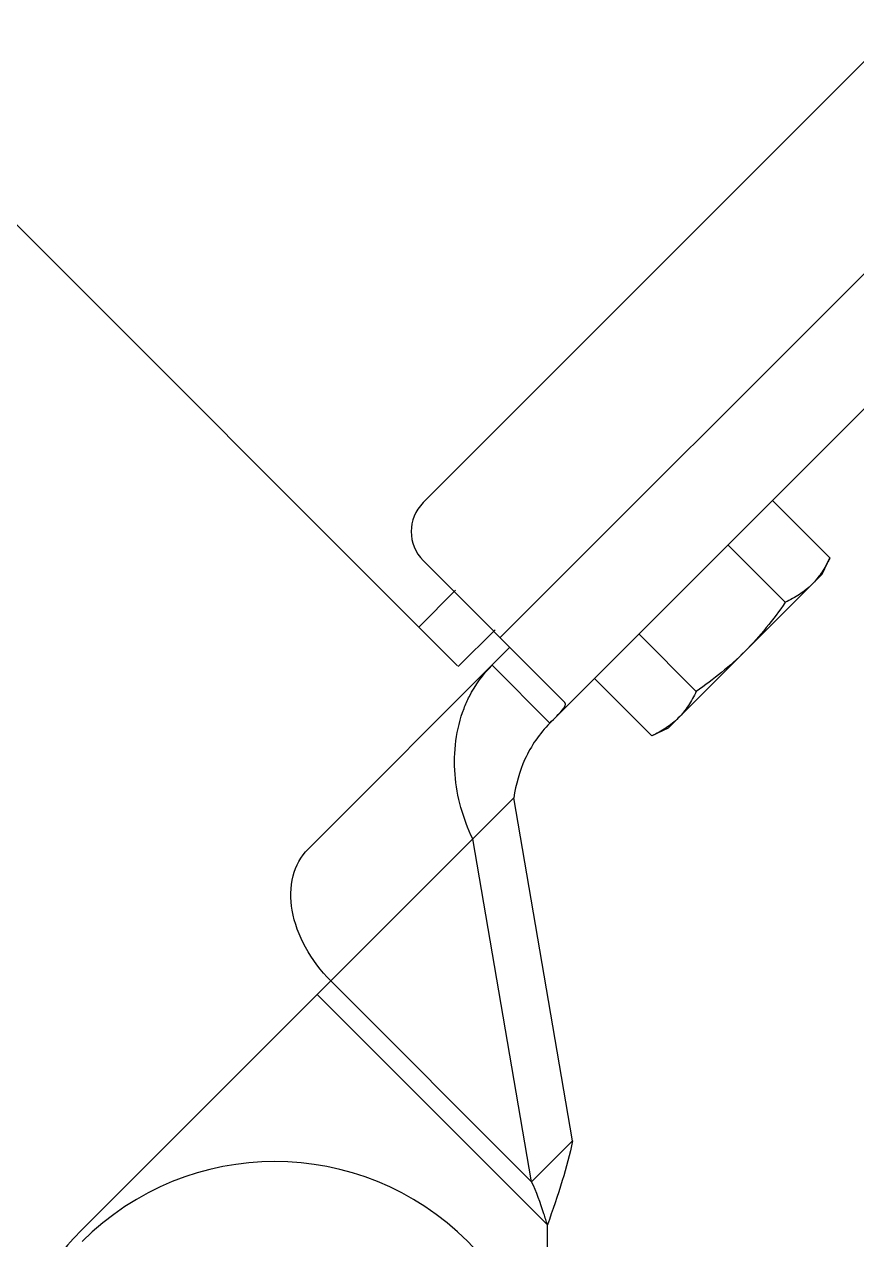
# Model space of a CAD drawing. Header units: millimetres. Extents: x -633009578 to 5705885, y -633235091 to 2571734.
# Drawn here: x 2454562.2 to 2454896.1, y 2001373.7 to 2001861.1 of the extents above; entities that cross this region are included whole.
import ezdxf

# ---------------------------------------------------------------- set-up
doc = ezdxf.new("R2010")
doc.units = ezdxf.units.MM
doc.header["$LTSCALE"] = 1000
doc.header["$MEASUREMENT"] = 0
doc.layers.get('0').update_dxf_attribs({"color": 9})
doc.layers.add('E-WIRE-系统', color=3, linetype='Continuous')

# ---------------------------------------------------------------- blocks, each defined once
blk = doc.blocks.new('G$CF4FACE3C')
at = {"layer": 'E-WIRE-系统'}
for p, q in [((-9393.55, 4638.56), (-9651.01, 4896.02)), ((-9217.16, 4886.6), (-9405.99, 4697.77)), ((-9168.21, 4858.63), (-9378.02, 4648.82)), ((-9360.03, 4617.85), (-9143.73, 4834.15)), ((-9279.28, 4698.6), (-9258.47, 4677.8)), ((-9295.43, 4682.45), (-9274.62, 4661.65)), ((-9354.56, 4625.35), (-9405.99, 4676.79)), ((-9261.22, 4671.89), (-9258.47, 4677.8)), ((-9261.22, 4671.89), (-9317.17, 4615.94)), ((-9407.62, 4652.63), (-9394.25, 4666.01)), ((-9393.31, 4638.32), (-9379.93, 4651.69)), ((-9379.93, 4651.69), (-9393.31, 4638.32)), ((-9327.73, 4650.15), (-9306.93, 4629.34)), ((-9374.52, 4645.32), (-9447.7, 4572.14)), ((-9360.03, 4617.85), (-9381.01, 4638.83)), ((-9343.88, 4634), (-9323.08, 4613.19)), ((-9317.17, 4615.94), (-9323.08, 4613.19)), ((-9373.16, 4590.73), (-9529.72, 4434.17)), ((-9351.83, 4466.37), (-9373.16, 4590.73)), ((-9366.66, 4451.54), (-9388, 4575.89)), ((-9439.51, 4524.38), (-9366.66, 4451.54)), ((-9360.87, 4435.85), (-9444.45, 4519.44)), ((-9351.83, 4466.37), (-9366.66, 4451.54)), ((-9360.87, 4359.92), (-9360.87, 4435.85))]:
    blk.add_line(p, q, dxfattribs=at)
for centre, radius, start, end in [((-9395.5, 4687.28), 14.84, 135, 225), ((-9459.77, 4359.91), 98.91, 315, 135), ((-9459.78, 4364.24), 98.91, 135, 149.294)]:
    blk.add_arc(centre, radius, start, end, dxfattribs=at)
for points, knots in [([(-9258.47, 4677.8), (-9258.7, 4677.3), (-9259.64, 4675.37), (-9260.73, 4673.5), (-9261.64, 4672.17)], [0, 0, 0, 0, 0.253346, 1, 1, 1, 1]), ([(-9264.97, 4668.15), (-9266.33, 4666.79), (-9269.39, 4664.33), (-9272.84, 4662.48), (-9274.62, 4661.65)], [0, 0, 0, 0, 0.493589, 1, 1, 1, 1]), ([(-9391.16, 4623.14), (-9390.59, 4624.62), (-9388.05, 4630.33), (-9384.31, 4635.53), (-9381.01, 4638.83)], [0, 0, 0, 0, 0.252907, 1, 1, 1, 1]), ([(-9306.93, 4629.34), (-9307.76, 4627.56), (-9309.61, 4624.11), (-9312.07, 4621.05), (-9313.43, 4619.69)], [0, 0, 0, 0, 0.506411, 1, 1, 1, 1]), ([(-9388, 4575.89), (-9391.53, 4583.15), (-9396.05, 4599.02), (-9394.06, 4615.64), (-9391.16, 4623.14)], [0, 0, 0, 0, 0.500769, 1, 1, 1, 1]), ([(-9360.03, 4617.85), (-9359.18, 4618.7), (-9357.56, 4620.33), (-9355.66, 4622.28), (-9353.87, 4624.67), (-9354.56, 4625.35)], [0, 0, 0, 0, 0.378665, 0.693291, 1, 1, 1, 1]), ([(-9313.43, 4619.69), (-9314.78, 4618.33), (-9317.85, 4615.88), (-9321.29, 4614.03), (-9323.08, 4613.19)], [0, 0, 0, 0, 0.493589, 1, 1, 1, 1]), ([(-9360.03, 4617.85), (-9363.79, 4614.09), (-9369.66, 4605.46), (-9372.39, 4595.52), (-9373.16, 4590.73)], [0, 0, 0, 0, 0.522516, 1, 1, 1, 1]), ([(-9439.51, 4524.38), (-9443.11, 4527.99), (-9449.16, 4535.92), (-9454.18, 4549.22), (-9454.25, 4562.18), (-9450.32, 4569.52), (-9447.7, 4572.14)], [0, 0, 0, 0, 0.287971, 0.555344, 0.790532, 1, 1, 1, 1]), ([(-9351.83, 4466.37), (-9352.72, 4461.48), (-9355.59, 4451.23), (-9359.04, 4441.19), (-9360.87, 4435.85)], [0, 0, 0, 0, 0.468219, 1, 1, 1, 1]), ([(-9360.87, 4435.85), (-9361.31, 4437.2), (-9363.02, 4442.51), (-9364.9, 4447.77), (-9366.66, 4451.54)], [0, 0, 0, 0, 0.254643, 1, 1, 1, 1])]:
    blk.add_open_spline(points, degree=3, knots=knots, dxfattribs=at)
for points in [[(-9261.64, 4672.17), (-9262.63, 4670.74), (-9263.74, 4669.38), (-9264.97, 4668.15)], [(-9274.62, 4661.65), (-9278.98, 4655.36), (-9283.79, 4649.33), (-9289.2, 4643.92)], [(-9289.2, 4643.92), (-9294.61, 4638.51), (-9300.63, 4633.7), (-9306.93, 4629.34)]]:
    blk.add_open_spline(points, degree=3, dxfattribs=at)

msp = doc.modelspace()

# ---------------------------------------------------------------- block references
at = {"xscale": 1.10592, "yscale": 1.10592, "zscale": 1.10592}
msp.add_blockref('G$CF4FACE3C', (2465124.5, 1996473.94, -46.08), dxfattribs=at)

doc.saveas('drawing.dxf')
